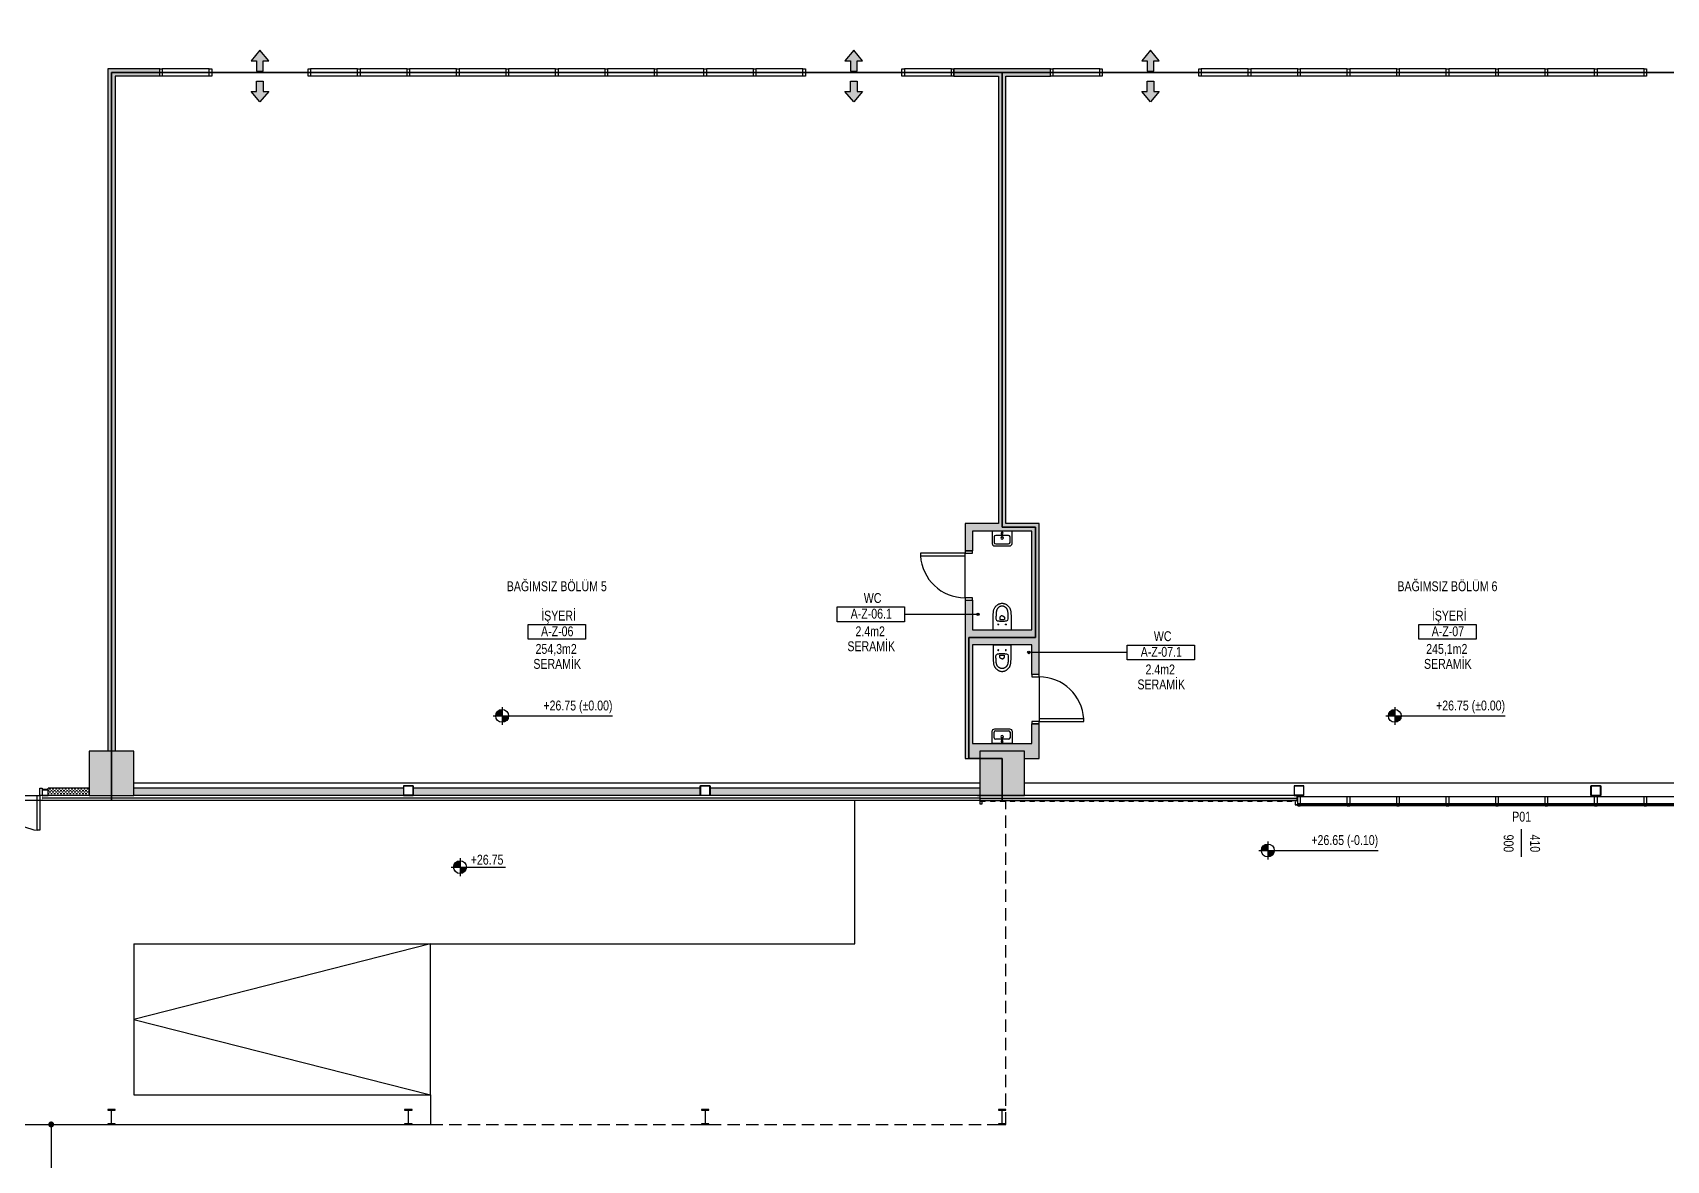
# Model space of a CAD drawing. Header units: centimetres. Extents: x 28733 to 98303, y -2883 to 8555.
# Drawn here: x 57920 to 61222, y 781 to 3061 of the extents above; entities that cross this region are included whole.
import ezdxf
from ezdxf import colors
from ezdxf.entities.mleader import LeaderData, LeaderLine
from ezdxf.enums import TextEntityAlignment as Align
from ezdxf.math import Vec2, Vec3

# ---------------------------------------------------------------- set-up
doc = ezdxf.new("R2010")
doc.units = ezdxf.units.CM
doc.header["$LTSCALE"] = 100
doc.linetypes.add('HIDDEN2', pattern=[0.1875, 0.125, -0.0625])
for name, color, linetype in [('A-ANNO-DIMS', 187, 'Continuous'), ('A-ANNO-IDEN', 50, 'Continuous'), ('A-ANNO-TEXT', 50, 'Continuous'), ('A-AREA', 102, 'Continuous'), ('A-DOOR', 193, 'Continuous'), ('A-ELEV-01', 255, 'Continuous'), ('A-ELEV-03', 251, 'Continuous'), ('A-FLOR-FIXT', 146, 'Continuous'), ('A-GLAZ-FRME', 12, 'Continuous'), ('A-GLAZ-FULL', 130, 'Continuous'), ('A-GLAZ-SILL', 8, 'Continuous'), ('A-WALL', 134, 'Continuous'), ('A-WALL-HTCH', 8, 'Continuous'), ('A-WALL-INSL', 249, 'Continuous'), ('A-WALL-PLST', 129, 'Continuous'), ('A-WALL-SNWPNL', 200, 'Continuous'), ('A-WALL-STEL', 202, 'Continuous'), ('S-CONC', 5, 'Continuous'), ('S-HTCH', 8, 'Continuous'), ('S-STEL', 3, 'Continuous')]:
    doc.layers.add(name, color=color, linetype=linetype)
doc.styles.add('Fields_100', font='act_simplex.shx', dxfattribs={"width": 0.8, "height": 20})
doc.linetypes.add('BATTING', pattern='A,0.00254,-2.54,[134,ltypeshp.shx,S=2.54,R=0,X=-2.54,Y=0],-5.08,[134,ltypeshp.shx,S=2.54,R=180,X=2.54,Y=0],-2.54', length=10.16254)

# ---------------------------------------------------------------- blocks, each defined once
blk = doc.blocks.new('Mahal kutusu_100')
at = {"color": 0}
blk.add_lwpolyline([(-58, 30), (58, 30), (58, 0), (-58, 0)], close=True, dxfattribs=at)
at = {"color": 0, "style": 'Fields_100', "width": 0.8}
for tag, p in [('MAHAL', (3.6, 37.9)), ('KOD', (0.9, 6.2)), ('ALAN', (-1.3, -29.4)), ('KAPLAMA', (0.8, -59.7))]:
    blk.add_attdef(tag, text='', height=20, dxfattribs=at).set_placement(p, align=Align.CENTER)
blk = doc.blocks.new('Kot_plan')
h = blk.add_hatch(color=0)
h.paths.add_polyline_path([(0, 13, 0.414214), (-13, 0), (0, 0)])
h.paths.add_polyline_path([(13, 0), (0, 0), (0, -13, 0.414214)])
at = {"color": 0}
for p, q in [((-18, 0), (92, 0)), ((0, 18), (0, -18))]:
    blk.add_line(p, q, dxfattribs=at)
blk.add_circle((0, 0), 13, dxfattribs=at)
at = {"color": 0, "style": 'Fields_100', "width": 0.8}
blk.add_attdef('BITMISKOT', (21.6, 5), '', height=20, dxfattribs=at)
blk.add_attdef('KABAKOT', text='', height=20, dxfattribs=at).set_placement((21.6, -5), align=Align.TOP_LEFT)
blk = doc.blocks.new('KLOZET')
at = {"linetype": 'Continuous'}
for p, q in [((-17.9, 32), (-17.8, 33.3)), ((-17.8, 33.3), (-17.7, 34.5)), ((-17.7, 34.5), (-17.6, 35.7)), ((-17.6, 35.7), (-17.5, 36.9)), ((-17.5, 36.9), (-17.3, 38.1)), ((-17.3, 38.1), (-17.1, 39.2)), ((-17.1, 39.2), (-16.8, 40.3)), ((-16.8, 40.3), (-16.5, 41.3)), ((-16.5, 41.3), (-16.1, 42.4)), ((-16.1, 42.4), (-15.7, 43.3)), ((-15.7, 43.3), (-15.3, 44.3)), ((-15.3, 44.3), (-14.8, 45.2)), ((-14.8, 45.2), (-14.3, 46)), ((-14.3, 46), (-13.7, 46.8)), ((-13.7, 46.8), (-13.1, 47.6)), ((-13.1, 47.6), (-12.4, 48.3)), ((-12.4, 48.3), (-11.7, 49)), ((-12, 33.9), (-12.1, 33.2)), ((-12.1, 33.2), (-12.1, 32.6)), ((-11.9, 35.1), (-12, 34.5)), ((-12, 34.5), (-12, 33.9)), ((-11.8, 35.7), (-11.9, 35.1)), ((-11.7, 36.7), (-11.8, 36.2)), ((-11.8, 36.2), (-11.8, 35.7)), ((-11.7, 49), (-11, 49.6)), ((-11.6, 37.3), (-11.7, 36.7)), ((-11.5, 37.7), (-11.6, 37.3)), ((-11.4, 38.2), (-11.5, 37.7)), ((-11.3, 38.6), (-11.4, 38.2)), ((-11.2, 39), (-11.3, 38.6)), ((-11.1, 39.4), (-11.2, 39)), ((-11, 39.8), (-11.1, 39.4)), ((-11, 49.6), (-10.3, 50.2)), ((-10.9, 40.2), (-11, 39.8)), ((-10.8, 40.5), (-10.9, 40.2)), ((-10.6, 40.8), (-10.8, 40.5)), ((-10.5, 41.1), (-10.6, 40.8)), ((-10.4, 41.4), (-10.5, 41.1)), ((-10.2, 41.7), (-10.4, 41.4)), ((-10.3, 50.2), (-9.6, 50.7)), ((-10.1, 42), (-10.2, 41.7)), ((-9.9, 42.2), (-10.1, 42)), ((-9.8, 42.5), (-9.9, 42.2)), ((-9.6, 42.7), (-9.8, 42.5)), ((-9.6, 50.7), (-8.8, 51.2)), ((-9.4, 43), (-9.6, 42.7)), ((-9.3, 43.2), (-9.4, 43)), ((-9.1, 43.5), (-9.3, 43.2)), ((-8.9, 43.7), (-9.1, 43.5)), ((-8.7, 44), (-8.9, 43.7)), ((-8.8, 51.2), (-8, 51.7)), ((-8.5, 44.2), (-8.7, 44)), ((-8.2, 44.4), (-8.5, 44.2)), ((-8, 44.7), (-8.2, 44.4)), ((-8, 51.7), (-7.2, 52.1)), ((-7.8, 44.9), (-8, 44.7)), ((-7.5, 45.1), (-7.8, 44.9)), ((-7.3, 45.3), (-7.5, 45.1)), ((-7, 45.5), (-7.3, 45.3)), ((-7.2, 52.1), (-6.4, 52.5)), ((-6.7, 45.8), (-7, 45.5)), ((-6.4, 46), (-6.7, 45.8)), ((-6.4, 52.5), (-5.6, 52.8)), ((-6.1, 46.2), (-6.4, 46)), ((-5.8, 46.4), (-6.1, 46.2)), ((-5.5, 46.5), (-5.8, 46.4)), ((-5.6, 52.8), (-4.8, 53.1)), ((-5.2, 46.7), (-5.5, 46.5)), ((-4.9, 46.9), (-5.2, 46.7)), ((-4.6, 47.1), (-4.9, 46.9)), ((-4.8, 53.1), (-4, 53.3)), ((-4.2, 47.2), (-4.6, 47.1)), ((-3.9, 47.3), (-4.2, 47.2)), ((-4, 53.3), (-3.2, 53.5)), ((-3.6, 47.5), (-3.9, 47.3)), ((-3.3, 47.6), (-3.6, 47.5)), ((-3, 47.7), (-3.3, 47.6)), ((-3.2, 53.5), (-2.3, 53.7)), ((-2.7, 47.8), (-3, 47.7)), ((-2.4, 47.9), (-2.7, 47.8)), ((-2.1, 48), (-2.4, 47.9)), ((-2.3, 53.7), (-1.5, 53.8)), ((-1.8, 48), (-2.1, 48)), ((-1.5, 48.1), (-1.8, 48)), ((-1.5, 53.8), (-0.7, 53.9)), ((-1.2, 48.1), (-1.5, 48.1)), ((-1, 48.2), (-1.2, 48.1)), ((-0.7, 48.2), (-1, 48.2)), ((-0.7, 53.9), (0, 53.9)), ((-0.5, 48.2), (-0.7, 48.2)), ((-0.2, 48.2), (-0.5, 48.2)), ((0, 48.2), (-0.2, 48.2)), ((0, 53.9), (0.7, 53.9)), ((0.5, 48.2), (0, 48.2)), ((1, 48.2), (0.5, 48.2)), ((0.7, 53.9), (1.5, 53.8)), ((1.5, 48.1), (1, 48.2)), ((1.5, 53.8), (2.3, 53.7)), ((2.1, 48), (1.5, 48.1)), ((2.6, 47.8), (2.1, 48)), ((2.3, 53.7), (3.2, 53.5)), ((3.2, 47.6), (2.6, 47.8)), ((3.2, 53.5), (4, 53.3)), ((3.7, 47.4), (3.2, 47.6)), ((4.3, 47.2), (3.7, 47.4)), ((4, 53.3), (4.8, 53.1)), ((4.9, 46.9), (4.3, 47.2)), ((4.8, 53.1), (5.6, 52.8)), ((5.4, 46.6), (4.9, 46.9)), ((6, 46.3), (5.4, 46.6)), ((5.6, 52.8), (6.4, 52.5)), ((6.5, 45.9), (6, 46.3)), ((6.4, 52.5), (7.2, 52.1)), ((7, 45.5), (6.5, 45.9)), ((7.5, 45.1), (7, 45.5)), ((7.2, 52.1), (8, 51.7)), ((8, 44.7), (7.5, 45.1)), ((8, 51.7), (8.8, 51.2)), ((8.4, 44.2), (8, 44.7)), ((8.9, 43.7), (8.4, 44.2)), ((8.8, 51.2), (9.6, 50.7)), ((9.3, 43.2), (8.9, 43.7)), ((9.6, 42.7), (9.3, 43.2)), ((9.6, 50.7), (10.3, 50.2)), ((10, 42.1), (9.6, 42.7)), ((10.3, 41.6), (10, 42.1)), ((10.3, 50.2), (11, 49.6)), ((10.6, 40.9), (10.3, 41.6)), ((10.8, 40.3), (10.6, 40.9)), ((11.1, 39.6), (10.8, 40.3)), ((11, 49.6), (11.7, 49)), ((11.3, 38.9), (11.1, 39.6)), ((11.4, 38.2), (11.3, 38.9)), ((11.6, 37.4), (11.4, 38.2)), ((11.7, 36.6), (11.6, 37.4)), ((11.7, 49), (12.4, 48.3)), ((11.8, 35.7), (11.7, 36.6)), ((11.9, 34.9), (11.8, 35.7)), ((12, 34), (11.9, 34.9)), ((12.1, 33.1), (12, 34)), ((12.2, 32.1), (12.1, 33.1)), ((12.4, 48.3), (13.1, 47.6)), ((13.1, 47.6), (13.7, 46.8)), ((13.7, 46.8), (14.3, 46)), ((14.3, 46), (14.8, 45.2)), ((14.8, 45.2), (15.3, 44.3)), ((15.3, 44.3), (15.7, 43.3)), ((15.7, 43.3), (16.1, 42.4)), ((16.1, 42.4), (16.5, 41.3)), ((16.5, 41.3), (16.8, 40.3)), ((16.8, 40.3), (17.1, 39.2)), ((17.1, 39.2), (17.3, 38.1)), ((17.3, 38.1), (17.5, 36.9)), ((17.5, 36.9), (17.6, 35.7)), ((17.6, 35.7), (17.7, 34.5)), ((17.7, 34.5), (17.8, 33.3)), ((17.8, 33.3), (17.9, 32)), ((-18.3, 0), (-18.2, 12.1)), ((-18.3, 0), (18.3, 0)), ((-18.2, 23.7), (-18.1, 25.2)), ((-18.2, 22.2), (-18.2, 23.7)), ((-18.2, 20.6), (-18.2, 22.2)), ((-18.2, 17.4), (-18.2, 20.6)), ((-18.2, 12.1), (-18.2, 17.4)), ((-18.1, 28), (-18, 29.4)), ((-18.1, 26.6), (-18.1, 28)), ((-18.1, 25.2), (-18.1, 26.6)), ((-18, 30.7), (-17.9, 32)), ((-18, 29.4), (-18, 30.7)), ((-12.3, 27.9), (-12.4, 27)), ((-12.4, 27), (-12.4, 26.1)), ((-12.4, 26.1), (-12.4, 25.2)), ((-12.4, 25.2), (-12.4, 24.2)), ((-12.4, 24.2), (-12.4, 23.2)), ((-12.4, 23.2), (-12.4, 22.2)), ((-12.2, 31.1), (-12.3, 30.4)), ((-12.3, 30.4), (-12.3, 29.6)), ((-12.3, 29.6), (-12.3, 28.8)), ((-12.3, 28.8), (-12.3, 27.9)), ((-12.1, 32.6), (-12.2, 31.9)), ((-12.2, 31.9), (-12.2, 31.1)), ((-9.2, 18.4), (-8.2, 18.3)), ((-8.2, 18.3), (-7.1, 18.2)), ((-7.1, 18.2), (-6.1, 18.1)), ((-6.1, 18.1), (-5.1, 18)), ((-5.1, 18), (-4.1, 18)), ((-4.8, 24.3), (-4.9, 23.9)), ((-4.9, 23.9), (-4.9, 23.5)), ((-4.9, 23.5), (-4.8, 20.8)), ((-4.7, 25), (-4.8, 24.6)), ((-4.8, 24.6), (-4.8, 24.3)), ((-4.6, 25.3), (-4.7, 25)), ((-4.4, 25.6), (-4.6, 25.3)), ((-4.3, 25.9), (-4.4, 25.6)), ((-4.1, 26.2), (-4.3, 25.9)), ((-3.9, 26.5), (-4.1, 26.2)), ((-4.1, 18), (-3.1, 17.9)), ((-3.8, 26.8), (-3.9, 26.5)), ((-3.5, 27), (-3.8, 26.8)), ((-3.8, 20.8), (-2.1, 20.8)), ((-3.3, 27.2), (-3.5, 27)), ((-3.1, 27.4), (-3.3, 27.2)), ((-2.8, 27.6), (-3.1, 27.4)), ((-3.1, 17.9), (-2, 17.9)), ((-2.5, 27.8), (-2.8, 27.6)), ((-2.2, 28), (-2.5, 27.8)), ((-1.9, 28.1), (-2.2, 28)), ((-2.1, 20.8), (-0.4, 20.8)), ((-2, 17.9), (-1, 17.9)), ((-1.6, 28.2), (-1.9, 28.1)), ((-1.3, 28.3), (-1.6, 28.2)), ((-1, 28.4), (-1.3, 28.3)), ((-0.7, 28.5), (-1, 28.4)), ((-1, 17.9), (0, 17.9)), ((-0.3, 28.5), (-0.7, 28.5)), ((-0.4, 20.8), (1.7, 20.8)), ((0, 28.5), (-0.3, 28.5)), ((0, 28.5), (0.3, 28.5)), ((0, 17.9), (1, 17.9)), ((0.3, 28.5), (0.7, 28.5)), ((0.7, 28.5), (1, 28.4)), ((1, 28.4), (1.3, 28.3)), ((1, 17.9), (2, 17.9)), ((1.3, 28.3), (1.6, 28.2)), ((1.6, 28.2), (1.9, 28.1)), ((1.7, 20.8), (3.4, 20.8)), ((1.9, 28.1), (2.2, 28)), ((2, 17.9), (3.1, 17.9)), ((2.2, 28), (2.5, 27.8)), ((2.5, 27.8), (2.8, 27.6)), ((2.8, 27.6), (3.1, 27.4)), ((3.1, 27.4), (3.3, 27.2)), ((3.1, 17.9), (4.1, 18)), ((3.3, 27.2), (3.5, 27)), ((3.4, 20.8), (3.8, 20.8)), ((3.5, 27), (3.8, 26.7)), ((3.8, 26.7), (4, 26.5)), ((4, 26.5), (4.1, 26.2)), ((4.1, 26.2), (4.3, 25.9)), ((4.1, 18), (5.1, 18)), ((4.3, 25.9), (4.5, 25.6)), ((4.5, 25.6), (4.6, 25.3)), ((4.6, 25.3), (4.7, 25)), ((4.7, 25), (4.8, 24.6)), ((4.8, 24.6), (4.8, 24.3)), ((4.8, 24.3), (4.9, 23.9)), ((4.9, 23.5), (4.8, 20.8)), ((4.9, 23.9), (4.9, 23.5)), ((5.1, 18), (6.1, 18.1)), ((6.1, 18.1), (7.1, 18.2)), ((7.1, 18.2), (8.2, 18.3)), ((8.2, 18.3), (9.2, 18.4)), ((12.2, 31.2), (12.2, 32.1)), ((12.3, 30.2), (12.2, 31.2)), ((12.3, 29.2), (12.3, 30.2)), ((12.3, 28.1), (12.3, 29.2)), ((12.4, 27), (12.3, 28.1)), ((12.4, 25.9), (12.4, 27)), ((12.4, 24.7), (12.4, 25.9)), ((12.4, 23.4), (12.4, 24.7)), ((12.4, 22.2), (12.4, 23.4)), ((17.9, 32), (18, 30.7)), ((18, 30.7), (18, 29.4)), ((18, 29.4), (18.1, 28)), ((18.1, 28), (18.1, 26.6)), ((18.1, 26.6), (18.1, 25.2)), ((18.1, 25.2), (18.2, 23.7)), ((18.2, 23.7), (18.2, 22.2)), ((18.2, 22.2), (18.2, 20.6)), ((18.2, 20.6), (18.2, 17.4)), ((18.2, 17.4), (18.2, 13.9)), ((18.2, 13.9), (18.3, 0))]:
    blk.add_line(p, q, dxfattribs=at)
at = {"ltscale": 3}
for p, q in [((-6.5, 10.9), (-9, 10.9)), ((-7.7, 12.2), (-7.7, 9.6)), ((9, 10.9), (6.5, 10.9)), ((7.7, 12.2), (7.7, 9.6))]:
    blk.add_line(p, q, dxfattribs=at)
at = {"lineweight": 0}
for p, q in [((-3.8, 20.8), (-4.8, 20.8)), ((3.8, 20.8), (4.8, 20.8))]:
    blk.add_line(p, q, dxfattribs=at)
at = {"linetype": 'Continuous'}
for centre in [(-7.7, 10.9), (7.7, 10.9)]:
    blk.add_circle(centre, 0.75, dxfattribs=at)
for centre, start, end in [((-8.7, 22.1), 179.5021, 262.9898), ((8.7, 22.1), 277.0095, 0.5028)]:
    blk.add_arc(centre, 3.72, start, end, dxfattribs=at)
blk = doc.blocks.new('KAPI_100')
at = {"layer": 'A-DOOR'}
blk.add_line((5, 15), (95, 15), dxfattribs=at)
blk.add_lwpolyline([(95, 15), (95, 105), (90, 105), (90, 15)], dxfattribs=at)
for points in [[(0, 0), (5, 0), (5, 15), (0, 15)], [(95, 0), (100, 0), (100, 15), (95, 15)]]:
    blk.add_lwpolyline(points, close=True, dxfattribs=at)
blk.add_arc((95, 15), 90, 93.1847, 180, dxfattribs=at)
blk = doc.blocks.new('KAPI 150')
at = {"layer": 'A-DOOR'}
blk.add_line((145, 15), (5, 15), dxfattribs=at)
for points in [[(5, 15), (5, 85), (10, 85), (10, 15)], [(145, 15), (145, 85), (140, 85), (140, 15)]]:
    blk.add_lwpolyline(points, dxfattribs=at)
for points in [[(5, 0), (0, 0), (0, 15), (5, 15)], [(150, 0), (145, 0), (145, 15), (150, 15)]]:
    blk.add_lwpolyline(points, close=True, dxfattribs=at)
for centre, start, end in [((5, 15), 0, 85.904), ((145, 15), 94.096, 180)]:
    blk.add_arc(centre, 70, start, end, dxfattribs=at)
blk = doc.blocks.new('Mahal Kutusu_100_2')
at = {"color": 0}
blk.add_lwpolyline([(-68, 30), (68, 30), (68, 0), (-68, 0)], close=True, dxfattribs=at)
at = {"color": 0, "style": 'Fields_100', "width": 0.8}
for tag, p in [('MAHAL', (3.6, 37.9)), ('A-Z-04.1', (0.9, 6.2)), ('ALAN', (-1.3, -29.4)), ('KAPLAMA', (0.8, -59.7))]:
    blk.add_attdef(tag, text='', height=20, dxfattribs=at).set_placement(p, align=Align.CENTER)
blk = doc.blocks.new('*U23')
at = {"layer": 'A-WALL-SNWPNL'}
blk.add_lwpolyline([(50, 1), (42, 1), (40, -1), (32, -1), (30, 1), (22, 1), (20, -1), (12, -1), (10, 1), (2, 1), (0, -1), (-8, -1), (-10, 1), (-18, 1), (-20, -1), (-28, -1), (-30, 1), (-38, 1), (-40, -1), (-48, -1), (-50, 1)], dxfattribs=at)
blk = doc.blocks.new('*U24')
at = {"layer": 'A-WALL-STEL', "color": 0, "linetype": 'ByBlock', "lineweight": -2, "transparency": 16777216}
for p in [(0, 0), (100, 0), (200, 0), (300, 0), (400, 0), (500, 0)]:
    blk.add_blockref('*U23', p, dxfattribs=at)
blk = doc.blocks.new('_Dot')
at = {"color": 0, "linetype": 'ByBlock', "lineweight": -2}
blk.add_line((-0.5, 0), (-1, 0), dxfattribs=at)
at = {"color": 0, "linetype": 'ByBlock', "const_width": 0.5}
blk.add_lwpolyline([(-0.25, 0, 1), (0.25, 0, 1)], format="xyb", close=True, dxfattribs=at)
blk = doc.blocks.new('300')
blk.add_lwpolyline([(0, 0), (150, 0), (150, 10.7), (93.55, 10.7, -0.41421356), (78.55, 25.7), (78.55, 274.3, -0.41421356), (93.55, 289.3), (150, 289.3), (150, 300), (0, 300), (0, 289.3), (56.45, 289.3, -0.41421356), (71.45, 274.3), (71.45, 25.7, -0.41421356), (56.45, 10.7), (0, 10.7)], format="xyb", close=True)
blk = doc.blocks.new('AÇK_01')
at = {"color": 0}
blk.add_lwpolyline([(28, 0), (-28, 0)], dxfattribs=at)
at = {"color": 0, "style": 'Fields_100', "width": 0.8}
blk.add_attdef('A.Ç.K.01', text='', height=20, rotation=90, dxfattribs=at).set_placement((-53, 0), align=Align.MIDDLE_CENTER)
for tag, p in [('W', (1, 17.2)), ('H', (1, -36.3))]:
    blk.add_attdef(tag, text='', height=20, dxfattribs=at).set_placement(p, align=Align.CENTER)

msp = doc.modelspace()

# ---------------------------------------------------------------- hatches: boundary and pattern name
at = {"layer": 'A-ANNO-DIMS'}
h = msp.add_hatch(color=256, dxfattribs=at)
h.paths.add_polyline_path([(58869.02, 1692.72, 0.4142136), (58856.02, 1679.72), (58869.02, 1679.72)])
h.paths.add_polyline_path([(58882.02, 1679.72), (58869.02, 1679.72), (58869.02, 1666.72, 0.4142136)])
h = msp.add_hatch(color=256, dxfattribs=at)
h.paths.add_polyline_path([(60673.08, 1692.72, 0.4142136), (60660.08, 1679.72), (60673.08, 1679.72)])
h.paths.add_polyline_path([(60686.08, 1679.72), (60673.08, 1679.72), (60673.08, 1666.72, 0.4142136)])
h = msp.add_hatch(color=256, dxfattribs=at)
h.paths.add_polyline_path([(60416.49, 1420.59, 0.4142136), (60403.49, 1407.59), (60416.49, 1407.59)])
h.paths.add_polyline_path([(60429.49, 1407.59), (60416.49, 1407.59), (60416.49, 1394.59, 0.4142136)])
at = {"layer": 'A-ANNO-IDEN'}
h = msp.add_hatch(color=256, dxfattribs=at)
h.dxf.hatch_style = 1
edge = h.paths.add_edge_path()
edge.add_arc((59830.91, 1885.27), 2.5, 0, 360)
h = msp.add_hatch(color=256, dxfattribs=at)
h.dxf.hatch_style = 1
edge = h.paths.add_edge_path()
edge.add_arc((59933.62, 1808.04), 2.5, 180, 540)
at = {"layer": 'A-ANNO-TEXT'}
h = msp.add_hatch(color=256, dxfattribs=at)
h.dxf.hatch_style = 1
h.paths.add_polyline_path([(58379.48, 3025.89), (58361.77, 3004.74), (58372.74, 3004.74), (58372.74, 2983.59), (58386.21, 2983.59), (58386.21, 3004.74), (58397.18, 3004.74)])
h = msp.add_hatch(color=256, dxfattribs=at)
h.dxf.hatch_style = 1
h.paths.add_polyline_path([(59579.48, 3025.89), (59561.77, 3004.74), (59572.74, 3004.74), (59572.74, 2983.59), (59586.21, 2983.59), (59586.21, 3004.74), (59597.18, 3004.74)])
h = msp.add_hatch(color=256, dxfattribs=at)
h.dxf.hatch_style = 1
h.paths.add_polyline_path([(60179.48, 3025.89), (60161.77, 3004.74), (60172.74, 3004.74), (60172.74, 2983.59), (60186.21, 2983.59), (60186.21, 3004.74), (60197.18, 3004.74)])
h = msp.add_hatch(color=256, dxfattribs=at)
h.dxf.hatch_style = 1
h.paths.add_polyline_path([(58379.48, 2921.29), (58361.77, 2942.44), (58372.74, 2942.44), (58372.74, 2963.59), (58386.21, 2963.59), (58386.21, 2942.44), (58397.18, 2942.44)])
h = msp.add_hatch(color=256, dxfattribs=at)
h.dxf.hatch_style = 1
h.paths.add_polyline_path([(59579.48, 2921.29), (59561.77, 2942.44), (59572.74, 2942.44), (59572.74, 2963.59), (59586.21, 2963.59), (59586.21, 2942.44), (59597.18, 2942.44)])
h = msp.add_hatch(color=256, dxfattribs=at)
h.dxf.hatch_style = 1
h.paths.add_polyline_path([(60179.48, 2921.29), (60161.77, 2942.44), (60172.74, 2942.44), (60172.74, 2963.59), (60186.21, 2963.59), (60186.21, 2942.44), (60197.18, 2942.44)])
at = {"layer": 'A-WALL-HTCH'}
h = msp.add_hatch(dxfattribs=at)
h.set_pattern_fill('DASH', color=256)
h.set_pattern_definition([(0, (47544.2896, 54361.0323), (3.175, 3.175), [3.175, -3.175])])
h.paths.add_polyline_path([(58176.98, 2988.59), (58071.98, 2988.59), (58071.98, 1608.59), (58086.98, 1608.59), (58086.98, 2973.59), (58176.98, 2973.59)])
h = msp.add_hatch(dxfattribs=at)
h.set_pattern_fill('DASH', color=256)
h.set_pattern_definition([(0, (-26454.6308, -0.018), (3.175, 3.175), [3.175, -3.175])])
h.paths.add_polyline_path([(59924.48, 1608.59), (59924.48, 1593.59), (59954.48, 1593.59), (59954.48, 1663.59), (59939.48, 1663.59), (59939.48, 1623.59), (59819.48, 1623.59), (59819.48, 1823.59), (59939.48, 1823.59), (59939.48, 1763.59), (59954.48, 1763.59), (59954.48, 2068.59), (59886.98, 2068.59), (59886.98, 2973.59), (59976.98, 2973.59), (59976.98, 2988.59), (59781.98, 2988.59), (59781.98, 2973.59), (59871.98, 2973.59), (59871.98, 2068.59), (59804.48, 2068.59), (59804.48, 2013.59), (59819.48, 2013.59), (59819.48, 2053.59), (59939.48, 2053.59), (59939.48, 1853.59), (59819.48, 1853.59), (59819.48, 1913.59), (59804.48, 1913.59), (59804.48, 1593.59), (59834.48, 1593.59), (59834.48, 1608.59)])
h = msp.add_hatch(dxfattribs=at)
h.set_pattern_fill('DASH', color=256)
h.set_pattern_definition([(0, (47244.2896, 54361.0323), (3.175, 3.175), [3.175, -3.175])])
h.paths.add_polyline_path([(58034.48, 1533.59), (57951.48, 1533.59), (57951.48, 1518.59), (58034.48, 1518.59)])
h = msp.add_hatch(dxfattribs=at)
h.set_pattern_fill('DASH', color=256)
h.set_pattern_definition([(0, (49044.2896, 54361.0323), (3.175, 3.175), [3.175, -3.175])])
h.paths.add_polyline_path([(58669.48, 1518.59), (58669.48, 1533.59), (58124.48, 1533.59), (58124.48, 1518.59)])
h.paths.add_polyline_path([(59269.48, 1518.59), (59269.48, 1533.59), (58689.48, 1533.59), (58689.48, 1518.59)])
h.paths.add_polyline_path([(59289.48, 1533.59), (59289.48, 1518.59), (59834.48, 1518.59), (59834.48, 1533.59)])
at = {"layer": 'S-HTCH'}
h = msp.add_hatch(dxfattribs=at)
h.set_pattern_fill('ANSI33', color=256)
h.set_pattern_definition([(45, (47244.2896, 5721.5606), (-4.490128, 4.490128), []), (45, (47248.78, 5721.5606), (-4.490128, 4.490128), [3.175, -1.5875])])
h.paths.add_polyline_path([(63434.48, 1518.59), (63524.48, 1518.59), (63524.48, 1608.59), (63434.48, 1608.59)])
h.paths.add_polyline_path([(63434.48, 7218.59), (63524.48, 7218.59), (63524.48, 7308.59), (63434.48, 7308.59)])
h.paths.add_polyline_path([(61634.48, 1518.59), (61724.48, 1518.59), (61724.48, 1608.59), (61634.48, 1608.59)])
h.paths.add_polyline_path([(58034.48, 1518.59), (58124.48, 1518.59), (58124.48, 1608.59), (58034.48, 1608.59)])
h.paths.add_polyline_path([(61634.48, 7218.59), (61724.48, 7218.59), (61724.48, 7308.59), (61634.48, 7308.59)])
h.paths.add_polyline_path([(58034.48, 7218.59), (58124.48, 7218.59), (58124.48, 7308.59), (58034.48, 7308.59)])
h.paths.add_polyline_path([(63434.48, 3418.59), (63524.48, 3418.59), (63524.48, 3508.59), (63434.48, 3508.59)])
h.paths.add_polyline_path([(63434.48, 5318.59), (63524.48, 5318.59), (63524.48, 5408.59), (63434.48, 5408.59)])
h.paths.add_polyline_path([(61634.48, 3418.59), (61724.48, 3418.59), (61724.48, 3508.59), (61634.48, 3508.59)])
h.paths.add_polyline_path([(58034.48, 3418.59), (58124.48, 3418.59), (58124.48, 3508.59), (58034.48, 3508.59)])
h.paths.add_polyline_path([(61634.48, 5318.59), (61724.48, 5318.59), (61724.48, 5408.59), (61634.48, 5408.59)])
h.paths.add_polyline_path([(58034.48, 5318.59), (58124.48, 5318.59), (58124.48, 5408.59), (58034.48, 5408.59)])
h.paths.add_polyline_path([(68834.48, 3418.59), (68924.48, 3418.59), (68924.48, 3508.59), (68834.48, 3508.59)])
h.paths.add_polyline_path([(68834.48, 5318.59), (68924.48, 5318.59), (68924.48, 5408.59), (68834.48, 5408.59)])
h.paths.add_polyline_path([(67034.48, 3418.59), (67124.48, 3418.59), (67124.48, 3508.59), (67034.48, 3508.59)])
h.paths.add_polyline_path([(67034.48, 5318.59), (67124.48, 5318.59), (67124.48, 5408.59), (67034.48, 5408.59)])
h.paths.add_polyline_path([(65234.48, 3418.59), (65324.48, 3418.59), (65324.48, 3508.59), (65234.48, 3508.59)])
h.paths.add_polyline_path([(65234.48, 5318.59), (65324.48, 5318.59), (65324.48, 5408.59), (65234.48, 5408.59)])
h.paths.add_polyline_path([(61534.48, 3418.59), (61624.48, 3418.59), (61624.48, 3508.59), (61534.48, 3508.59)])
h.paths.add_polyline_path([(61534.48, 5318.59), (61624.48, 5318.59), (61624.48, 5408.59), (61534.48, 5408.59)])
h.paths.add_polyline_path([(59834.48, 3418.59), (59924.48, 3418.59), (59924.48, 3508.59), (59834.48, 3508.59)])
h.paths.add_polyline_path([(59834.48, 5318.59), (59924.48, 5318.59), (59924.48, 5408.59), (59834.48, 5408.59)])
h.paths.add_polyline_path([(56234.48, 3418.59), (56324.48, 3418.59), (56324.48, 3508.59), (56234.48, 3508.59)])
h.paths.add_polyline_path([(56234.48, 5318.59), (56324.48, 5318.59), (56324.48, 5408.59), (56234.48, 5408.59)])
h.paths.add_polyline_path([(54434.48, 3418.59), (54524.48, 3418.59), (54524.48, 3508.59), (54434.48, 3508.59)])
h.paths.add_polyline_path([(54434.48, 5318.59), (54524.48, 5318.59), (54524.48, 5408.59), (54434.48, 5408.59)])
h.paths.add_polyline_path([(52634.48, 3418.59), (52724.48, 3418.59), (52724.48, 3508.59), (52634.48, 3508.59)])
h.paths.add_polyline_path([(52634.48, 5318.59), (52724.48, 5318.59), (52724.48, 5408.59), (52634.48, 5408.59)])
h.paths.add_polyline_path([(70634.48, 5318.59), (70724.48, 5318.59), (70724.48, 5408.59), (70634.48, 5408.59)])
h.paths.add_polyline_path([(70634.48, 3418.59), (70724.48, 3418.59), (70724.48, 3508.59), (70634.48, 3508.59)])
h.paths.add_polyline_path([(70634.48, 1518.59), (70724.48, 1518.59), (70724.48, 1608.59), (70634.48, 1608.59)])
h.paths.add_polyline_path([(68834.48, 1518.59), (68924.48, 1518.59), (68924.48, 1608.59), (68834.48, 1608.59)])
h.paths.add_polyline_path([(67034.48, 1518.59), (67124.48, 1518.59), (67124.48, 1608.59), (67034.48, 1608.59)])
h.paths.add_polyline_path([(65234.48, 1518.59), (65324.48, 1518.59), (65324.48, 1608.59), (65234.48, 1608.59)])
h.paths.add_polyline_path([(61534.48, 1518.59), (61624.48, 1518.59), (61624.48, 1608.59), (61534.48, 1608.59)])
h.paths.add_polyline_path([(59834.48, 1518.59), (59924.48, 1518.59), (59924.48, 1608.59), (59834.48, 1608.59)])
h.paths.add_polyline_path([(56234.48, 1518.59), (56324.48, 1518.59), (56324.48, 1608.59), (56234.48, 1608.59)])
h.paths.add_polyline_path([(54434.48, 1518.59), (54524.48, 1518.59), (54524.48, 1608.59), (54434.48, 1608.59)])
h.paths.add_polyline_path([(52634.48, 1518.59), (52724.48, 1518.59), (52724.48, 1608.59), (52634.48, 1608.59)])
h.paths.add_polyline_path([(70634.48, 7218.59), (70724.48, 7218.59), (70724.48, 7308.59), (70634.48, 7308.59)])
h.paths.add_polyline_path([(68834.48, 7218.59), (68924.48, 7218.59), (68924.48, 7308.59), (68834.48, 7308.59)])
h.paths.add_polyline_path([(67034.48, 7218.59), (67124.48, 7218.59), (67124.48, 7308.59), (67034.48, 7308.59)])
h.paths.add_polyline_path([(65234.48, 7218.59), (65324.48, 7218.59), (65324.48, 7308.59), (65234.48, 7308.59)])
h.paths.add_polyline_path([(61534.48, 7218.59), (61624.48, 7218.59), (61624.48, 7308.59), (61534.48, 7308.59)])
h.paths.add_polyline_path([(59834.48, 7218.59), (59924.48, 7218.59), (59924.48, 7308.59), (59834.48, 7308.59)])
h.paths.add_polyline_path([(56234.48, 7218.59), (56324.48, 7218.59), (56324.48, 7308.59), (56234.48, 7308.59)])
h.paths.add_polyline_path([(54434.48, 7218.59), (54524.48, 7218.59), (54524.48, 7308.59), (54434.48, 7308.59)])
h.paths.add_polyline_path([(52634.48, 7218.59), (52724.48, 7218.59), (52724.48, 7308.59), (52634.48, 7308.59)])

# ---------------------------------------------------------------- linework, layer by layer
at = {"layer": 'A-ANNO-DIMS'}
for p, q in [((58869.02, 1697.72), (58869.02, 1661.72)), ((60673.08, 1697.72), (60673.08, 1661.72)), ((58851.02, 1679.72), (59092.02, 1679.72)), ((60655.08, 1679.72), (60896.08, 1679.72)), ((60416.49, 1425.59), (60416.49, 1389.59)), ((60398.49, 1407.59), (60639.49, 1407.59))]:
    msp.add_line(p, q, dxfattribs=at)
for centre in [(58869.02, 1679.72), (60673.08, 1679.72), (60416.49, 1407.59)]:
    msp.add_circle(centre, 13, dxfattribs=at)
at = {"layer": 'A-ANNO-IDEN'}
for points in [[(59682.15, 1885.27), (59830.91, 1885.27)], [(60132.36, 1808.04), (59938.62, 1808.04)]]:
    msp.add_lwpolyline(points, dxfattribs=at)
for centre in [(59830.91, 1885.27), (59933.62, 1808.04)]:
    msp.add_circle(centre, 2.5, dxfattribs=at)
at = {"layer": 'A-ANNO-TEXT'}
for points in [[(58379.48, 3025.89), (58361.77, 3004.74), (58372.74, 3004.74), (58372.74, 2983.59), (58386.21, 2983.59), (58386.21, 3004.74), (58397.18, 3004.74)], [(59579.48, 3025.89), (59561.77, 3004.74), (59572.74, 3004.74), (59572.74, 2983.59), (59586.21, 2983.59), (59586.21, 3004.74), (59597.18, 3004.74)], [(60179.48, 3025.89), (60161.77, 3004.74), (60172.74, 3004.74), (60172.74, 2983.59), (60186.21, 2983.59), (60186.21, 3004.74), (60197.18, 3004.74)], [(58379.48, 2921.29), (58361.77, 2942.44), (58372.74, 2942.44), (58372.74, 2963.59), (58386.21, 2963.59), (58386.21, 2942.44), (58397.18, 2942.44)], [(59579.48, 2921.29), (59561.77, 2942.44), (59572.74, 2942.44), (59572.74, 2963.59), (59586.21, 2963.59), (59586.21, 2942.44), (59597.18, 2942.44)], [(60179.48, 2921.29), (60161.77, 2942.44), (60172.74, 2942.44), (60172.74, 2963.59), (60186.21, 2963.59), (60186.21, 2942.44), (60197.18, 2942.44)]]:
    msp.add_lwpolyline(points, close=True, dxfattribs=at)
at = {"layer": 'A-AREA'}
for points in [[(52611.98, 1508.59), (52611.98, 3418.59), (70734.48, 3418.59), (70734.48, 2981.09), (63779.48, 2981.09), (63779.23, 1508.59), (63516.98, 1508.59), (63516.98, 2981.09), (58079.48, 2981.09), (58079.48, 1508.59), (56279.48, 1508.59), (56279.48, 2981.09), (52979.48, 2981.09), (52979.48, 1508.59)], [(58079.48, 2981.09), (59879.48, 2981.09), (59879.48, 2061.09), (59946.98, 2061.09), (59946.98, 1853.59), (59946.98, 1838.59), (59819.48, 1838.59), (59811.98, 1838.59), (59811.98, 1593.59), (59879.48, 1593.59), (59879.48, 1508.59), (58079.48, 1508.59)], [(59879.48, 2981.09), (61616.98, 2981.09), (61616.98, 1508.59), (61381.98, 1508.59), (61381.98, 1497.59), (60476.98, 1497.59), (60476.98, 1508.59), (59879.48, 1508.59), (59879.48, 1593.59), (59811.98, 1593.59), (59811.98, 1838.59), (59946.98, 1838.59), (59946.98, 2061.09), (59879.48, 2061.09)]]:
    msp.add_lwpolyline(points, close=True, dxfattribs=at)
at = {"layer": 'A-ELEV-01'}
for p, q in [((59834.48, 1543.59), (58124.48, 1543.59)), ((60489.48, 1543.59), (59924.48, 1543.59)), ((59581.98, 1218.59), (59581.98, 1508.59)), ((60481.98, 1516.59), (60576.98, 1516.59)), ((60581.98, 1516.59), (60676.98, 1516.59)), ((60681.98, 1516.59), (60776.98, 1516.59)), ((60781.98, 1516.59), (60876.98, 1516.59)), ((60881.98, 1516.59), (60976.98, 1516.59)), ((60981.98, 1516.59), (61076.98, 1516.59)), ((61081.98, 1516.59), (61176.98, 1516.59)), ((61181.98, 1516.59), (61276.98, 1516.59)), ((58124.48, 1218.59), (58124.48, 913.59, 0)), ((58124.48, 1218.59), (59581.98, 1218.59)), ((58724.48, 1218.59), (58124.48, 1066.09)), ((58724.48, 913.59, 0), (58724.48, 1218.59)), ((58124.48, 1066.09), (58724.48, 913.59, 0)), ((55634.48, 853.59, 0), (58724.48, 853.59))]:
    msp.add_line(p, q, dxfattribs=at)
at = {"layer": 'A-ELEV-01', "elevation": 0}
for points in [[(61534.48, 1543.59), (60489.48, 1543.59)], [(58124.48, 913.59), (58724.48, 913.59), (58724.48, 853.59)]]:
    msp.add_lwpolyline(points, dxfattribs=at)
at = {"layer": 'A-ELEV-01', "linetype": 'HIDDEN2', "ltscale": 2, "elevation": 0}
msp.add_lwpolyline([(58724.48, 853.59), (59886.98, 853.59), (59886.98, 1508.59)], dxfattribs=at)
at = {"layer": 'A-ELEV-03'}
for points in [[(59834.48, 1508.59), (60475.98, 1508.59)], [(60475.98, 1508.59), (60475.98, 1518.59)]]:
    msp.add_lwpolyline(points, dxfattribs=at)
at = {"layer": 'A-FLOR-FIXT'}
for p, q in [((59863.48, 2041.59), (59863.48, 2030.59)), ((59878.91, 2044.59), (59866.48, 2044.59)), ((59866.48, 2027.59), (59892.48, 2027.59)), ((59892.48, 2044.59), (59879.91, 2044.59)), ((59895.48, 2030.59), (59895.48, 2041.59)), ((59863.48, 1635.59), (59863.48, 1646.59)), ((59866.48, 1649.59), (59892.48, 1649.59)), ((59878.91, 1632.59), (59866.48, 1632.59)), ((59892.48, 1632.59), (59879.91, 1632.59)), ((59895.48, 1646.59), (59895.48, 1635.59))]:
    msp.add_line(p, q, dxfattribs=at)
for points in [[(59859.48, 2053.59), (59859.48, 2028.59, 0.4142136), (59864.48, 2023.59), (59894.48, 2023.59, 0.4142136), (59899.48, 2028.59), (59899.48, 2053.59)], [(59878.91, 2048.82), (59878.91, 2040.82, 1), (59879.91, 2040.82), (59879.91, 2048.82, 1)], [(59859.48, 1623.59), (59859.48, 1648.59, -0.4142136), (59864.48, 1653.59), (59894.48, 1653.59, -0.4142136), (59899.48, 1648.59), (59899.48, 1623.59)], [(59878.91, 1628.37), (59878.91, 1636.37, -1), (59879.91, 1636.37), (59879.91, 1628.37, -1)]]:
    msp.add_lwpolyline(points, format="xyb", close=True, dxfattribs=at)
for centre, radius, start, end in [((59879.41, 2048.82), 2, 284.47751, 255.52249), ((59866.48, 2041.59), 3, 90, 180), ((59866.48, 2030.59), 3, 180, 270), ((59879.48, 2039.59), 2.5, 103.01407, 79.93241), ((59892.48, 2041.59), 3, 0, 90), ((59892.48, 2030.59), 3, 270, 0), ((59866.48, 1646.59), 3, 90, 180), ((59866.48, 1635.59), 3, 180, 270), ((59879.48, 1637.59), 2.5, 280.06759, 256.98593), ((59879.41, 1628.37), 2, 104.47751, 75.52249), ((59892.48, 1646.59), 3, 0, 90), ((59892.48, 1635.59), 3, 270, 0)]:
    msp.add_arc(centre, radius, start, end, dxfattribs=at)
at = {"layer": 'A-GLAZ-FRME'}
for points in [[(58181.98, 2973.59), (58176.98, 2973.59), (58176.98, 2988.59), (58181.98, 2988.59)], [(58281.98, 2973.59), (58276.98, 2973.59), (58276.98, 2988.59), (58281.98, 2988.59)], [(58481.98, 2973.59), (58476.98, 2973.59), (58476.98, 2988.59), (58481.98, 2988.59)], [(58581.98, 2973.59), (58576.98, 2973.59), (58576.98, 2988.59), (58581.98, 2988.59)], [(58681.98, 2973.59), (58676.98, 2973.59), (58676.98, 2988.59), (58681.98, 2988.59)], [(58781.98, 2973.59), (58776.98, 2973.59), (58776.98, 2988.59), (58781.98, 2988.59)], [(58881.98, 2973.59), (58876.98, 2973.59), (58876.98, 2988.59), (58881.98, 2988.59)], [(58981.98, 2973.59), (58976.98, 2973.59), (58976.98, 2988.59), (58981.98, 2988.59)], [(59081.98, 2973.59), (59076.98, 2973.59), (59076.98, 2988.59), (59081.98, 2988.59)], [(59181.98, 2973.59), (59176.98, 2973.59), (59176.98, 2988.59), (59181.98, 2988.59)], [(59281.98, 2973.59), (59276.98, 2973.59), (59276.98, 2988.59), (59281.98, 2988.59)], [(59381.98, 2973.59), (59376.98, 2973.59), (59376.98, 2988.59), (59381.98, 2988.59)], [(59481.98, 2973.59), (59476.98, 2973.59), (59476.98, 2988.59), (59481.98, 2988.59)], [(59681.98, 2973.59), (59676.98, 2973.59), (59676.98, 2988.59), (59681.98, 2988.59)], [(59781.98, 2973.59), (59776.98, 2973.59), (59776.98, 2988.59), (59781.98, 2988.59)], [(59981.98, 2973.59), (59976.98, 2973.59), (59976.98, 2988.59), (59981.98, 2988.59)], [(60081.98, 2973.59), (60076.98, 2973.59), (60076.98, 2988.59), (60081.98, 2988.59)], [(60281.98, 2973.59), (60276.98, 2973.59), (60276.98, 2988.59), (60281.98, 2988.59)], [(60381.98, 2973.59), (60376.98, 2973.59), (60376.98, 2988.59), (60381.98, 2988.59)], [(60481.98, 2973.59), (60476.98, 2973.59), (60476.98, 2988.59), (60481.98, 2988.59)], [(60581.98, 2973.59), (60576.98, 2973.59), (60576.98, 2988.59), (60581.98, 2988.59)], [(60681.98, 2973.59), (60676.98, 2973.59), (60676.98, 2988.59), (60681.98, 2988.59)], [(60781.98, 2973.59), (60776.98, 2973.59), (60776.98, 2988.59), (60781.98, 2988.59)], [(60881.98, 2973.59), (60876.98, 2973.59), (60876.98, 2988.59), (60881.98, 2988.59)], [(60981.98, 2973.59), (60976.98, 2973.59), (60976.98, 2988.59), (60981.98, 2988.59)], [(61081.98, 2973.59), (61076.98, 2973.59), (61076.98, 2988.59), (61081.98, 2988.59)], [(61181.98, 2973.59), (61176.98, 2973.59), (61176.98, 2988.59), (61181.98, 2988.59)], [(60481.98, 1501.59), (60476.98, 1501.59), (60476.98, 1516.59), (60481.98, 1516.59)], [(60476.98, 1497.59), (60481.98, 1497.59), (60481.98, 1499.59), (60476.98, 1499.59)], [(60581.98, 1501.59), (60576.98, 1501.59), (60576.98, 1516.59), (60581.98, 1516.59)], [(60576.98, 1497.59), (60581.98, 1497.59), (60581.98, 1499.59), (60576.98, 1499.59)], [(60681.98, 1501.59), (60676.98, 1501.59), (60676.98, 1516.59), (60681.98, 1516.59)], [(60676.98, 1497.59), (60681.98, 1497.59), (60681.98, 1499.59), (60676.98, 1499.59)], [(60781.98, 1501.59), (60776.98, 1501.59), (60776.98, 1516.59), (60781.98, 1516.59)], [(60776.98, 1497.59), (60781.98, 1497.59), (60781.98, 1499.59), (60776.98, 1499.59)], [(60881.98, 1501.59), (60876.98, 1501.59), (60876.98, 1516.59), (60881.98, 1516.59)], [(60876.98, 1497.59), (60881.98, 1497.59), (60881.98, 1499.59), (60876.98, 1499.59)], [(60981.98, 1501.59), (60976.98, 1501.59), (60976.98, 1516.59), (60981.98, 1516.59)], [(60976.98, 1497.59), (60981.98, 1497.59), (60981.98, 1499.59), (60976.98, 1499.59)], [(61081.98, 1501.59), (61076.98, 1501.59), (61076.98, 1516.59), (61081.98, 1516.59)], [(61076.98, 1497.59), (61081.98, 1497.59), (61081.98, 1499.59), (61076.98, 1499.59)], [(61181.98, 1501.59), (61176.98, 1501.59), (61176.98, 1516.59), (61181.98, 1516.59)], [(61176.98, 1497.59), (61181.98, 1497.59), (61181.98, 1499.59), (61176.98, 1499.59)]]:
    msp.add_lwpolyline(points, close=True, dxfattribs=at)
at = {"layer": 'A-GLAZ-FULL'}
for p, q in [((58276.98, 2988.59), (58181.98, 2988.59)), ((58576.98, 2988.59), (58481.98, 2988.59)), ((58676.98, 2988.59), (58581.98, 2988.59)), ((58776.98, 2988.59), (58681.98, 2988.59)), ((58876.98, 2988.59), (58781.98, 2988.59)), ((58976.98, 2988.59), (58881.98, 2988.59)), ((59076.98, 2988.59), (58981.98, 2988.59)), ((59176.98, 2988.59), (59081.98, 2988.59)), ((59276.98, 2988.59), (59181.98, 2988.59)), ((59376.98, 2988.59), (59281.98, 2988.59)), ((59476.98, 2988.59), (59381.98, 2988.59)), ((60076.98, 2988.59), (59981.98, 2988.59)), ((60376.98, 2988.59), (60281.98, 2988.59)), ((60476.98, 2988.59), (60381.98, 2988.59)), ((60576.98, 2988.59), (60481.98, 2988.59)), ((60676.98, 2988.59), (60581.98, 2988.59)), ((60776.98, 2988.59), (60681.98, 2988.59)), ((60876.98, 2988.59), (60781.98, 2988.59)), ((60976.98, 2988.59), (60881.98, 2988.59)), ((61076.98, 2988.59), (60981.98, 2988.59)), ((61176.98, 2988.59), (61081.98, 2988.59))]:
    msp.add_line(p, q, dxfattribs=at)
msp.add_lwpolyline([(59776.98, 2988.59), (59681.98, 2988.59)], dxfattribs=at)
for points in [[(60480.48, 1499.59), (60578.48, 1499.59), (60578.48, 1501.59), (60480.48, 1501.59)], [(60580.48, 1499.59), (60678.48, 1499.59), (60678.48, 1501.59), (60580.48, 1501.59)], [(60680.48, 1499.59), (60778.48, 1499.59), (60778.48, 1501.59), (60680.48, 1501.59)], [(60780.48, 1499.59), (60878.48, 1499.59), (60878.48, 1501.59), (60780.48, 1501.59)], [(60880.48, 1499.59), (60978.48, 1499.59), (60978.48, 1501.59), (60880.48, 1501.59)], [(60980.48, 1499.59), (61078.48, 1499.59), (61078.48, 1501.59), (60980.48, 1501.59)], [(61080.48, 1499.59), (61178.48, 1499.59), (61178.48, 1501.59), (61080.48, 1501.59)], [(61180.48, 1499.59), (61278.48, 1499.59), (61278.48, 1501.59), (61180.48, 1501.59)]]:
    msp.add_lwpolyline(points, close=True, dxfattribs=at)
at = {"layer": 'A-GLAZ-SILL'}
for p, q in [((58276.98, 2973.59), (58181.98, 2973.59)), ((58576.98, 2973.59), (58481.98, 2973.59)), ((58676.98, 2973.59), (58581.98, 2973.59)), ((58776.98, 2973.59), (58681.98, 2973.59)), ((58876.98, 2973.59), (58781.98, 2973.59)), ((58976.98, 2973.59), (58881.98, 2973.59)), ((59076.98, 2973.59), (58981.98, 2973.59)), ((59176.98, 2973.59), (59081.98, 2973.59)), ((59276.98, 2973.59), (59181.98, 2973.59)), ((59376.98, 2973.59), (59281.98, 2973.59)), ((59476.98, 2973.59), (59381.98, 2973.59)), ((59776.98, 2973.59), (59681.98, 2973.59)), ((60076.98, 2973.59), (59981.98, 2973.59)), ((60376.98, 2973.59), (60281.98, 2973.59)), ((60476.98, 2973.59), (60381.98, 2973.59)), ((60576.98, 2973.59), (60481.98, 2973.59)), ((60676.98, 2973.59), (60581.98, 2973.59)), ((60776.98, 2973.59), (60681.98, 2973.59)), ((60876.98, 2973.59), (60781.98, 2973.59)), ((60976.98, 2973.59), (60881.98, 2973.59)), ((61076.98, 2973.59), (60981.98, 2973.59)), ((61176.98, 2973.59), (61081.98, 2973.59))]:
    msp.add_line(p, q, dxfattribs=at)
at = {"layer": 'A-WALL'}
for p, q in [((59781.98, 2973.59), (59871.98, 2973.59)), ((59871.98, 2973.59), (59871.98, 2068.59)), ((59886.98, 2068.59), (59886.98, 2973.59)), ((59886.98, 2973.59), (59976.98, 2973.59)), ((59871.98, 2068.59), (59804.48, 2068.59)), ((59804.48, 2068.59), (59804.48, 2013.59)), ((59939.48, 2053.59), (59819.48, 2053.59)), ((59819.48, 2053.59), (59819.48, 2013.59)), ((59954.48, 2068.59), (59886.98, 2068.59)), ((59939.48, 1853.59), (59939.48, 2053.59)), ((59954.48, 1763.59), (59954.48, 2068.59)), ((59804.48, 2013.59), (59819.48, 2013.59)), ((59804.48, 1913.59), (59804.48, 1593.59)), ((59804.48, 1913.59), (59819.48, 1913.59)), ((59819.48, 1913.59), (59819.48, 1853.59)), ((59819.48, 1853.59), (59939.48, 1853.59)), ((59954.48, 1763.59), (59939.48, 1763.59)), ((59954.48, 1663.59), (59939.48, 1663.59)), ((59954.48, 1593.59), (59954.48, 1663.59)), ((59804.48, 1593.59), (59834.48, 1593.59)), ((59924.48, 1593.59), (59954.48, 1593.59)), ((58034.48, 1533.59), (57951.48, 1533.59)), ((57951.48, 1530.59), (57951.48, 1533.59)), ((58669.48, 1533.59), (58124.48, 1533.59)), ((59269.48, 1533.59), (58689.48, 1533.59)), ((59834.48, 1533.59), (59289.48, 1533.59)), ((58034.48, 1518.59), (57951.48, 1518.59)), ((59834.48, 1518.59), (58124.48, 1518.59))]:
    msp.add_line(p, q, dxfattribs=at)
for points in [[(58176.98, 2988.59), (58071.98, 2988.59), (58071.98, 1608.59)], [(58176.98, 2973.59), (58086.98, 2973.59), (58086.98, 1608.59)], [(58176.98, 2973.59), (58176.98, 2988.59)], [(58476.98, 2973.59), (58476.98, 2988.59)], [(59976.98, 2988.59), (59781.98, 2988.59)], [(59781.98, 2973.59), (59781.98, 2988.59)], [(59976.98, 2973.59), (59976.98, 2988.59)], [(59976.98, 2973.59), (59976.98, 2988.59)], [(60276.98, 2973.59), (60276.98, 2988.59)], [(59939.48, 1763.59), (59939.48, 1823.59), (59819.48, 1823.59), (59819.48, 1623.59), (59939.48, 1623.59), (59939.48, 1663.59)]]:
    msp.add_lwpolyline(points, dxfattribs=at)
at = {"layer": 'A-WALL-INSL', "linetype": 'BATTING', "ltscale": 0.005}
msp.add_line((59834.48, 1513.59), (60475.98, 1513.59), dxfattribs=at)
at = {"layer": 'A-WALL-INSL', "linetype": 'BATTING', "ltscale": 0.005, "elevation": 0}
msp.add_lwpolyline([(59834.48, 1513.59), (57939.48, 1513.59)], dxfattribs=at)
at = {"layer": 'A-WALL-PLST', "const_width": 0.3}
msp.add_lwpolyline([(57939.48, 1518.59), (57939.48, 1508.59), (59834.48, 1508.59)], dxfattribs=at)
at = {"layer": 'A-WALL-SNWPNL'}
msp.add_line((60475.98, 1518.59), (59834.48, 1518.59), dxfattribs=at)
for points in [[(59829.48, 1518.59), (59834.48, 1518.59), (59834.48, 1501.59), (59839.48, 1501.59), (59839.48, 1506.09)], [(60475.98, 1507.09), (60474.48, 1508.59), (60466.48, 1508.59), (60464.48, 1506.59), (60456.48, 1506.59), (60454.48, 1508.59), (60446.48, 1508.59), (60444.48, 1506.59), (60436.48, 1506.59), (60434.48, 1508.59)]]:
    msp.add_lwpolyline(points, dxfattribs=at)
msp.add_lwpolyline([(60471.98, 1506.09), (60471.98, 1499.59), (60476.98, 1499.59), (60479.48, 1499.59), (60479.48, 1499.79), (60476.98, 1499.79), (60472.18, 1499.79), (60472.18, 1506.09)], close=True, dxfattribs=at)
at = {"layer": 'S-CONC'}
for points in [[(58034.48, 1518.59), (58124.48, 1518.59), (58124.48, 1608.59), (58034.48, 1608.59)], [(59834.48, 1518.59), (59924.48, 1518.59), (59924.48, 1608.59), (59834.48, 1608.59)]]:
    msp.add_lwpolyline(points, close=True, dxfattribs=at)
at = {"layer": 'S-STEL'}
for points in [[(57939.48, 1518.59), (57951.48, 1518.59), (57951.48, 1530.59), (57939.48, 1530.59)], [(57939.98, 1530.09), (57950.98, 1530.09), (57950.98, 1519.09), (57939.98, 1519.09)], [(58669.48, 1518.59), (58689.48, 1518.59), (58689.48, 1538.59), (58669.48, 1538.59)], [(60469.48, 1518.59), (60489.48, 1518.59), (60489.48, 1538.59), (60469.48, 1538.59)]]:
    msp.add_lwpolyline(points, close=True, dxfattribs=at)
at = {"layer": 'S-STEL', "elevation": 0}
for points in [[(58670.08, 1537.99), (58688.88, 1537.99), (58688.88, 1519.19), (58670.08, 1519.19)], [(59269.48, 1538.59), (59289.48, 1538.59), (59289.48, 1518.59), (59269.48, 1518.59)], [(59270.08, 1519.19), (59288.88, 1519.19), (59288.88, 1537.99), (59270.08, 1537.99)], [(60470.08, 1537.99), (60488.88, 1537.99), (60488.88, 1519.19), (60470.08, 1519.19)], [(61069.48, 1538.59), (61089.48, 1538.59), (61089.48, 1518.59), (61069.48, 1518.59)], [(61070.08, 1519.19), (61088.88, 1519.19), (61088.88, 1537.99), (61070.08, 1537.99)]]:
    msp.add_lwpolyline(points, close=True, dxfattribs=at)

# ---------------------------------------------------------------- block references
at = {"layer": 'A-ANNO-DIMS'}
ref = msp.add_blockref('Kot_plan', (58783.97, 1373.92), dxfattribs=at)
ref.add_attrib('BITMISKOT', '+26.75', (58805.55, 1378.92), dxfattribs={"layer": 'A-ANNO-TEXT', "height": 20, "style": 'Fields_100', "width": 0.8})
at = {"layer": 'A-ANNO-IDEN'}
for name, p, values in [('Mahal Kutusu_100_2', (59614.15, 1870.27), {'MAHAL': 'WC', 'A-Z-04.1': 'A-Z-06.1', 'ALAN': '2.4m2', 'KAPLAMA': 'SERAMİK'}), ('Mahal kutusu_100', (58979.48, 1834.61), {'MAHAL': 'İŞYERİ', 'KOD': 'A-Z-06', 'ALAN': '254,3m2', 'KAPLAMA': 'SERAMİK'}), ('Mahal kutusu_100', (60779.48, 1834.61), {'MAHAL': 'İŞYERİ', 'KOD': 'A-Z-07', 'ALAN': '245,1m2', 'KAPLAMA': 'SERAMİK'}), ('Mahal Kutusu_100_2', (60200.36, 1793.04), {'MAHAL': 'WC', 'A-Z-04.1': 'A-Z-07.1', 'ALAN': '2.4m2', 'KAPLAMA': 'SERAMİK'})]:
    msp.add_blockref(name, p, dxfattribs=at).add_auto_attribs(values)
at = {"layer": 'A-ANNO-TEXT', "rotation": 269.9999999999999}
msp.add_blockref('AÇK_01', (60929.48, 1422.91), dxfattribs=at).add_auto_attribs({'A.Ç.K.01': 'P01', 'H': '900', 'W': '410'})
at = {"layer": 'A-DOOR'}
for p, rotation in [((59819.48, 1913.59), 89.99999999999996), ((59939.48, 1763.59), 269.9999999999999)]:
    msp.add_blockref('KAPI_100', p, dxfattribs=dict(at, rotation=rotation))
at = {"layer": 'A-ELEV-01', "rotation": 180}
msp.add_blockref('KAPI 150', (57939.48, 1533.59), dxfattribs=at)
at = {"layer": 'A-FLOR-FIXT'}
msp.add_blockref('KLOZET', (59879.48, 1853.59), dxfattribs=at)
at = {"layer": 'A-FLOR-FIXT', "xscale": -1, "rotation": 180}
msp.add_blockref('KLOZET', (59879.48, 1823.59), dxfattribs=at)
at = {"layer": 'A-WALL-STEL'}
msp.add_blockref('*U24', (59884.48, 1507.59), dxfattribs=at)
at = {"layer": 'S-STEL', "xscale": 0.1, "yscale": 0.1, "zscale": 0.1}
for p in [(58071.98, 853.59), (58671.98, 853.59), (59271.98, 853.59), (59871.98, 853.59)]:
    msp.add_blockref('300', p, dxfattribs=at)

# ---------------------------------------------------------------- texts
at = {"layer": 'A-ANNO-TEXT', "char_height": 20, "style": 'Fields_100'}
for s, insert, attachment_point in [('BAĞIMSIZ BÖLÜM 5', (58979.48, 1951.87), 2), ('BAĞIMSIZ BÖLÜM 6', (60779.48, 1951.87), 2), ('+26.75 (%%P0.00)', (59092.02, 1684.72), 9), ('+26.75 (%%P0.00)', (60896.08, 1684.72), 9), ('\\pt300;+26.65 (-0.10)', (60639.49, 1412.59), 9)]:
    msp.add_mtext_dynamic_manual_height_columns(s, width=436.6649, gutter_width=100, heights=[0], dxfattribs=dict(at, insert=insert, attachment_point=attachment_point))

# ---------------------------------------------------------------- leaders
at = {"layer": 'A-ANNO-DIMS'}
ml = msp.add_multileader_mtext('Standard', dxfattribs=at)
ml.set_content('SAÇAK HİZASI', color=50, style='Fields_100')
ml.set_leader_properties(color=256)
ml.set_arrow_properties(name='DOT')
ml.build(insert=Vec2(0, 0))
ml.multileader.update_dxf_attribs({"dogleg_length": 10, "arrow_head_size": 12})
ctx = ml.context
ctx.base_point, ctx.char_height, ctx.arrow_head_size, ctx.landing_gap_size, ctx.plane_origin = Vec3(57967.64, 682.46), 20, 12, 20, Vec3(84412.27, 866.14)
notes = []
notes.append((ctx, [(0, (1, 1, 0), (57957.64, 682.46), (1, 0), 10, [(0, [(57957.64, 853.59)], 0, [])])]))
ctx.mtext.insert, ctx.mtext.flow_direction = Vec3(57987.64, 694.36), 5
for ctx, leaders in notes:
    for number, flags, end, landing, length, lines in leaders:
        leader = LeaderData()
        leader.index, (leader.has_last_leader_line, leader.has_dogleg_vector, leader.attachment_direction) = number, flags
        leader.last_leader_point, leader.dogleg_vector, leader.dogleg_length = Vec3(end), Vec3(landing), length
        for number, points, colour, breaks in lines:
            line = LeaderLine()
            line.index, line.vertices, line.color, line.breaks = number, Vec3.list(points), colors.encode_raw_color(colour), breaks
            leader.lines.append(line)
        ctx.leaders.append(leader)

doc.saveas('drawing.dxf')
